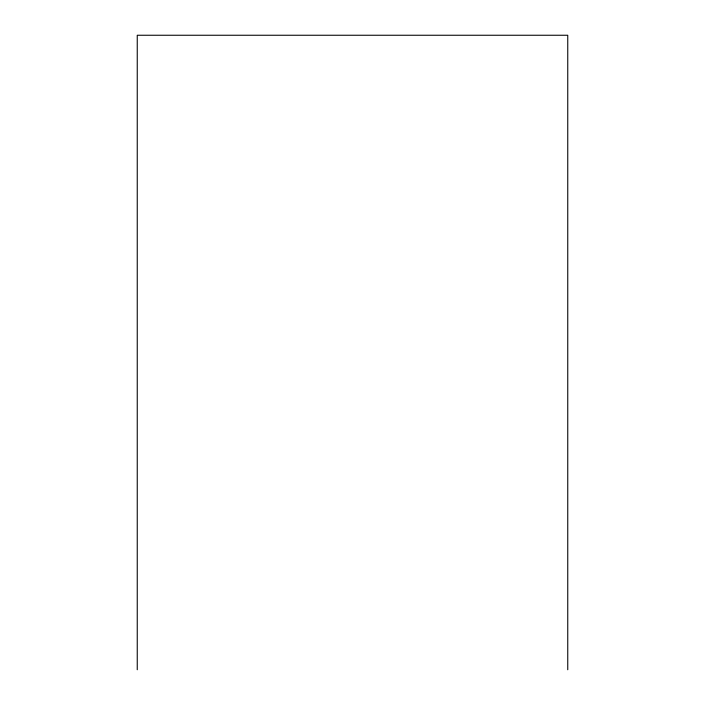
<?xml version="1.0" encoding="UTF-8"?>
<svg xmlns="http://www.w3.org/2000/svg" width="705" height="705" viewBox="0 0 705 705"><rect width="100%" height="100%" fill="white"/><g stroke="black" fill="none" stroke-linecap="round" stroke-linejoin="round"><path stroke-width="1.06" d="M567.754 669.75L567.754 35.25L137.246 35.25L137.246 669.75"/></g></svg>
